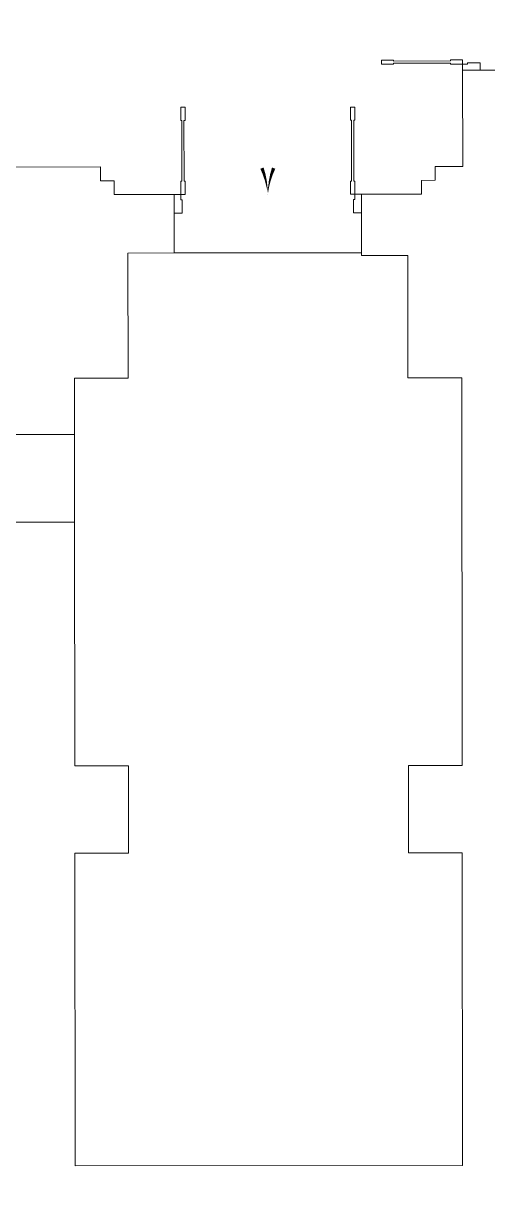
# Model space of a CAD drawing. Header units: millimetres. Extents: x 930469 to 1523124, y -120375 to 411163.
# Drawn here: x 1355051 to 1358767, y 120963 to 130308 of the extents above; entities that cross this region are included whole.
import ezdxf

# ---------------------------------------------------------------- set-up
doc = ezdxf.new("R2010")
doc.units = ezdxf.units.MM
doc.layers.get('0').update_dxf_attribs({"color": 8, "lineweight": 0})
for name, color, linetype, lineweight in [('Dia vat', 8, 'Continuous', 0), ('Xref Landscape 48lythuongkiet 2020 06 01$0$!Chen', 8, 'Continuous', 0), ('Xref Landscape 48lythuongkiet 2020 06 01$0$!Cua nhat', 8, 'Continuous', 0), ('Xref Landscape 48lythuongkiet 2020 06 01$0$HATCH', 8, 'Continuous', 0), ('Xref Landscape 48lythuongkiet 2020 06 01$0$MANH', 8, 'Continuous', 0), ('Xref Landscape 48lythuongkiet 2020 06 01$0$NETTHAY', 8, 'Continuous', 0)]:
    doc.layers.add(name, color=color, linetype=linetype, lineweight=lineweight)
pattern_1 = [(44.99999999999999, (-747057.9779961099, 478711.1090431203), (4.29101199017623e-14, 452.5483399593919), [960.0000000000038, -320.0000000000012]), (134.9999999999999, (-746831.7038279764, 478937.3832135201), (4.29101199017623e-14, 452.5483399593919), [959.9999999999974, -319.9999999999991])]

# ---------------------------------------------------------------- blocks, each defined once
blk = doc.blocks.new('Xref Landscape 48lythuongkiet 2020 06 01$0$45 LTK')
at = {"layer": 'Xref Landscape 48lythuongkiet 2020 06 01$0$HATCH'}
h = blk.add_hatch(dxfattribs=at)
h.set_pattern_fill('OPGACH04', color=256, scale=79.99999999999989, angle=-6.212020862233431e-17, style=0)
h.set_pattern_definition(pattern_1)
h.paths.add_polyline_path([(14930.00000095367, 30194.99999380118), (12580.00000250322, 30194.99999475386), (12580.00000047701, 28994.9999961835), (14930.0000005961, 28994.9999909387)])
h.paths.add_polyline_path([(12580.00000250322, 30194.99999475386), (11600.00000059605, 30194.99998855504), (11600.00000023865, 28995.00000095187), (12580.00000047701, 28994.9999961835)])
h.paths.add_polyline_path([(11600.00000059605, 30194.99998855504), (8830.000000596163, 30194.99999332341), (8830.00000000035, 28994.99999999866), (10792.99313855136, 28994.9999918929, -0.3117217144862865), (11190.75303947937, 28994.99999189284), (11600.00000023865, 28995.00000095187)])
h.paths.add_polyline_path([(8830.000000596163, 30194.99999332341), (3500.000000357686, 30194.99999189243), (3500.000002265093, 28994.99999999726), (6295.938522577402, 28994.99999284651, -0.3117217145123416), (6693.698421239329, 28994.99999284657), (8830.00000000035, 28994.99999999866)])
h.paths.add_polyline_path([(3500.000000357686, 30194.99999189243), (400.0000005959882, 30194.99999809172), (400.0000004774192, 28994.99999046238), (1847.816293597221, 28994.99999236787, -0.3117217144863974), (2245.576194405556, 28994.99999284657), (3500.000002265093, 28994.99999999726)])
h.paths.add_polyline_path([(400.0000005959882, 30194.99999809172), (-1949.999999642838, 30194.99999427702), (-1949.99999785464, 28994.99999284465), (400.0000004774192, 28994.99999046238)])
h.paths.add_polyline_path([(400.0000004774192, 28994.99999046238), (-1949.99999785464, 28994.99999284465), (-1949.999999999651, 27889.99999904545), (2.503860741853714e-06, 27889.99999999953), (1.191918272525072e-06, 28245.00000333652), (399.9999992846278, 28244.99999237247)])
h.paths.add_polyline_path([(1696.696244716528, 28706.99519205006, -0.2464251169533241), (1847.816293597221, 28994.99999236787), (400.0000004774192, 28994.99999046238), (399.9999992846278, 28244.99999237247), (1254.999999284628, 28244.99999761488), (2795.000001669396, 28244.99999237066), (3500.000001669221, 28244.99999284837), (3500.000002265093, 28994.99999999726), (2245.576194405556, 28994.99999284657, -0.2464251169533241), (2396.696243882296, 28706.99519204954, -1)])
h.paths.add_polyline_path([(6144.818470239697, 28706.99520206364, -0.2464251169407647), (6295.938522577402, 28994.99999284651), (3500.000002265093, 28994.99999999726), (3500.000001669221, 28244.99999284837), (5140.000000000466, 28245.0000009528), (7840.000000714965, 28244.99999236973), (8830.000000237837, 28244.99999237066), (8830.00000000035, 28994.99999999866), (6693.698421239329, 28994.99999284657, -0.2464251169406743), (6844.818472504267, 28706.99519777257, -1)])
h.paths.add_polyline_path([(10792.99313855136, 28994.9999918929), (8830.00000000035, 28994.99999999866), (8830.000000237837, 28244.99999237066), (10185.00000250374, 28245.0000009528), (11600.00000047672, 28244.99999332346), (11600.00000023865, 28995.00000095187), (11190.75303947937, 28994.99999189284, -0.2464251169533241), (11341.8730890752, 28706.99519252684, -1), (10641.87308883702, 28706.99519205192, -0.2464251169533241)])
h.paths.add_polyline_path([(14930.0000005961, 28994.9999909387), (12580.00000047701, 28994.9999961835), (12580.00000047707, 28245.00000476657), (12980.00000047701, 28244.9999923702), (12980.00000023865, 27889.99999523221), (14930.00000011886, 27889.9999952307)])
h.paths.add_polyline_path([(12580.00000047701, 28994.9999961835), (11600.00000023865, 28995.00000095187), (11600.00000047672, 28244.99999332346), (11725.00000047713, 28244.99999284651), (12580.00000047707, 28245.00000476657)])
h.paths.add_polyline_path([(14930.00000011886, 27889.9999952307), (12980.00000023865, 27889.99999523221), (12980.00000000017, 27149.99999284651), (14070.00000333827, 27150.0000004755), (14070.00000095344, 24769.99999284651), (12979.99999928498, 24769.99999856856), (12980.00000131154, 22944.99999332242), (13370.00000035751, 22944.99999427667), (16070.00000011933, 22945.00000619615), (16940.00000131159, 22944.99999046099), (16940.00000250374, 24904.99999332114), (14930.00000047713, 24904.99999093782)])
h.paths.add_polyline_path([(15372.04230046296, 23450.14188814076, -1), (14672.04230070132, 23450.1418929096, -1)], flags=16)
h.paths.add_polyline_path([(2.503860741853714e-06, 27889.99999999953), (-1949.999999999651, 27889.99999904545), (-1949.999998688698, 22445.0000042888), (-1499.999998330837, 22445.00000286015), (-1499.999999999767, 24514.99999284657), (-1279.999999880558, 24514.99999284663), (-1279.99999916536, 24294.99999761401), (-2.388842403888702e-07, 24294.99999570765), (2.381857484579086e-07, 26109.99999427708)])
h.paths.add_polyline_path([(-141.0754612683086, 25172.65819740016, -1), (-841.0754622216336, 25172.65818595613, -1)], flags=16)
h.paths.add_polyline_path([(-1499.999998330837, 22445.00000286015), (-1949.999998688698, 22445.0000042888), (-1950.000000118744, 19114.99999284651), (-1499.9999998805, 19114.99999570812)])
h.paths.add_polyline_path([(7.150811143219471e-07, 17234.99999999913), (-1279.999999523046, 17234.99999523256), (-1279.999998569023, 17014.99999475339), (-1499.999999523105, 17014.99999999907), (-1499.9999998805, 19114.99999570812), (-1950.000000118744, 19114.99999284651), (-1949.999996661849, 14145.0000004769), (5.959882400929928e-07, 14144.99999046326), (2.387096174061298e-07, 15282.49999141606)])
h.paths.add_polyline_path([(5.959882400929928e-07, 14144.99999046326), (-1949.999996661849, 14145.0000004769), (-1949.999999404303, 9174.999995230755), (-1499.999999164953, 9174.999992844649), (-1499.999998688581, 11274.99999332248), (-1280.000000238069, 11274.99999570858), (-1279.999999880558, 11054.99999475386), (-4.770699888467789e-07, 11054.99999999907), (8.343486115336418e-07, 13007.4999923688)])
h.paths.add_polyline_path([(-1499.999999164953, 9174.999992844649), (-1949.999999404303, 9174.999995230755), (-1950.000000595988, 5844.999993799254), (-1500.000000238419, 5844.999991892895)])
h.paths.add_polyline_path([(1.192092895507812e-07, 2134.999990939279), (7.153721526265144e-07, 3994.999993323465), (-1279.999998808024, 3994.999991892837), (-1279.999999880733, 3774.999993321137), (-1499.999999403779, 3774.999992845638), (-1500.000000238419, 5844.999991892895), (-1950.000000595988, 5844.999993799254), (-1949.999999046326, 354.9999923707219), (5.95638994127512e-07, 354.9999923706055)])
h.paths.add_polyline_path([(-841.0754617453204, 3104.999989985547, -1), (-141.0754615070764, 3104.99999284849, -1)], flags=16)
h.paths.add_polyline_path([(400.0000004763715, -4.769244696944952e-06), (-1.164153218269348e-10, -4.770176019519567e-06), (5.95638994127512e-07, 354.9999923706055), (-1949.999999046326, 354.9999923707219), (-1949.999998688581, -1950.00000429427), (400.0000010732911, -1950.000006674731)])
h.paths.add_polyline_path([(3500.000001549372, 9.89530235528946e-10), (2794.999998211919, -6.677466444671154e-06), (1255.000000238069, -4.769244696944952e-06), (400.0000004763715, -4.769244696944952e-06), (400.0000010732911, -1950.000006674731), (3500.000001550012, -1950.00000715343)])
h.paths.add_polyline_path([(8830.000000477303, -1.746229827404022e-09), (7840.000000238651, 1.90600985661149e-06), (5139.999999880325, -5.246023647487164e-06), (3500.000001549372, 9.89530235528946e-10), (3500.000001550012, -1950.00000715343), (8829.999999523396, -1950.000007630268)])
h.paths.add_polyline_path([(11600.00000238454, -9.554787538945675e-07), (10184.99999892723, -5.247944500297308e-06), (8830.000000477303, -1.746229827404022e-09), (8829.999999523396, -1950.000007630268), (11600.00000011944, -1950.000007153372)])
h.paths.add_polyline_path([(12580.00000119256, -4.769244696944952e-06), (11725.00000119186, -7.627473678439856e-06), (11600.00000238454, -9.554787538945675e-07), (11600.00000011944, -1950.000007153372), (12580.00000047631, -1950.000006201095)])
h.paths.add_polyline_path([(14845.00000154972, 354.9999928447651), (12980.00000047684, 354.999992368801), (12979.99999999965, 1.906475517898798e-06), (12580.00000119256, -4.769244696944952e-06), (12580.00000047631, -1950.000006201095), (14844.99999964226, -1950.00000524614)])
h.paths.add_polyline_path([(14845.00000047678, 3394.999992368801), (16940.00000154995, 3394.999993323465), (16940.00000131124, 4145.00000429072), (13589.99999988085, 4144.999993323407), (13590.00000119221, 5344.999999520485), (13370.00000047736, 5344.999996181636), (12980.00000023865, 5344.999997138104), (12980.00000143016, 3414.999992370198), (12979.99999856943, 1874.999993324338), (12980.00000047684, 354.999992368801), (14845.00000154972, 354.9999928447651)])
h.paths.add_polyline_path([(21095.00000000035, 5345.000005719252), (20479.99999999948, 5344.99999189243), (17779.99999904662, 5344.999993324338), (17120.00000035734, 5344.999992845638), (17120.0000005957, 4144.999990939221), (16940.00000131124, 4145.00000429072), (16940.00000154995, 3394.999993323465), (21095.00000047701, 3394.999990461452)])
h.paths.add_polyline_path([(25570.0000016687, 5344.999994753918), (24750.00000035763, 5345.000005720707), (22050.00000000035, 5344.999993801175), (21095.00000000035, 5345.000005719252), (21095.00000047701, 3394.999990461452), (25680.00000095391, 3394.99999952229), (25680.00000059628, 4144.999997614941), (25570.0000004769, 4144.999996184895)])
h.paths.add_polyline_path([(30700.00000238407, 5344.999993323872), (29099.99999940424, 5344.99999427615), (29100.00000047643, 4144.999998091778), (25680.00000059628, 4144.999997614941), (25680.00000095391, 3394.99999952229), (28750.00000059564, 3394.999993800244), (28749.99999976176, 354.999991892837), (30700.00000047701, 354.9999928465695)])
h.paths.add_polyline_path([(21095.00000095327, 24904.99999189377), (16940.00000250374, 24904.99999332114), (16940.00000131159, 22944.99999046099), (17780, 22945.00000143057), (20480.00000083406, 22944.99999332428), (21094.99999988079, 22944.9999999986)])
h.paths.add_polyline_path([(19484.81847107416, 23450.14188861754, -1), (18784.81847083545, 23450.14188909536, -1)], flags=16)
h.paths.add_polyline_path([(25680.0000007156, 24905.00000286015), (21095.00000095327, 24904.99999189377), (21094.99999988079, 22944.9999999986), (22050.00000035798, 22944.99999284657), (24750.00000023842, 22944.99999999767), (25680.00000154972, 22944.9999952307)])
h.paths.add_polyline_path([(23754.81847059721, 23450.14188861853, -1), (23054.81847107428, 23450.14189147862, -1)], flags=16)
h.paths.add_polyline_path([(28240.00000143045, 25844.99999856908), (29454.99999833142, 25844.99999809364), (29455.00000047707, 26264.99999284605), (29455.00000011886, 27805.00000619795), (29455.00000035722, 27889.99999284558), (27505.00000047736, 27889.99999380071), (27505.0000009535, 24904.99999141652), (25680.0000007156, 24905.00000286015), (25680.00000154972, 22944.9999952307), (26320.00000095356, 22945.00000429066), (29020.00000047637, 22944.99999618443), (29455.00000011857, 22944.9999928475), (29455.00000143069, 23464.99999856768), (28240.00000023789, 23465.00000238331)])
h.paths.add_polyline_path([(27464.71741199517, 23450.14189529332, -1), (26764.7174125911, 23450.14190006128, -1)], flags=16)
h.paths.add_polyline_path([(28661.58614349354, 27041.24147987232, -1), (29361.58614301635, 27041.24147987179, -1)], flags=16)
h.paths.add_polyline_path([(29455.0000007156, 28994.99999523174), (27505.00000047707, 28994.99998950778), (27505.00000047736, 27889.99999380071), (29455.00000035722, 27889.99999284558)])
h.paths.add_polyline_path([(29929.99999976187, 30594.99999570759), (29710.00000023859, 30594.99999332346), (29710.00000083464, 30814.99999284651), (30915.00000059622, 30814.99999046279), (30914.99999988085, 31264.99999570852), (27505.00000059628, 31264.99999761442), (27505.00000047707, 28994.99998950778), (29455.0000007156, 28994.99999523174), (29455.00000035728, 29314.99999475206), (29930.00000059605, 29314.99999952316)])
h.paths.add_polyline_path([(34490.00000047707, 31264.99999999913), (30914.99999988085, 31264.99999570852), (30915.00000059622, 30814.99999046279), (34490.00000166881, 30815.00000000105)])
h.paths.add_polyline_path([(38030.50000202621, 31264.99999379879), (34490.00000047707, 31264.99999999913), (34490.00000166881, 30815.00000000105), (35020.00000166916, 30814.99999236927), (35020.00000166864, 30594.99999570567), (34800.00000178826, 30594.99999284558), (34799.99999916553, 29315.00000095181), (35005.00000202691, 29314.99999809265), (36945.00000274181, 29314.99999380118), (38030.49999976193, 29315.00000238471)])
h.paths.add_polyline_path([(36325.00000047748, 29762.60852432164, -1), (35625.000002146, 29762.60852718266, -1)], flags=16)
h.paths.add_polyline_path([(41905.50000202638, 31264.99999713618), (38030.50000202621, 31264.99999379879), (38030.49999976193, 29315.00000238471), (38885.00000107248, 29314.9999971381), (40825.00000059587, 29314.9999928461), (41905.49999999965, 29314.99999284558)])
h.paths.add_polyline_path([(40205.00000119233, 29762.6085233675, -1), (39505.00000166899, 29762.6085281354, -1)], flags=16)
h.paths.add_polyline_path([(45235.000002146, 30594.99999999907), (45015.00000274181, 30595.00000095234), (45014.99999880791, 30814.99999523169), (45545.99999999985, 30814.99999284465), (45546.00000047634, 31264.99999427708), (41905.50000202638, 31264.99999713618), (41905.49999999965, 29314.99999284558), (42810.50000071537, 29315.00000047596), (44750.50000071537, 29315.0000004769), (45235.00000059622, 29314.99999189191)])
h.paths.add_polyline_path([(44130.4999995234, 29762.60852622852, -1), (43430.50000011869, 29762.60851955187, -1)], flags=16)
h.paths.add_polyline_path([(14762.27911913401, 23182.37451505475), (15270.61245393747, 23182.37450981047), (15270.6124547717, 23707.37451791769), (14762.27912068379, 23707.37451648526)], flags=24)
h.paths.add_polyline_path([(14115.21574497176, 26846.66666459758), (14115.21574437642, 27543.33332490735), (14445.21574425697, 27543.33333062945), (14445.21574378031, 26846.66666173848)], flags=24)
h.paths.add_polyline_path([(14115.21574389923, 25263.42857074551), (14115.21574413823, 25926.57143259107), (14445.21574437642, 25926.57142066961), (14445.21574437578, 25263.42857026967)], flags=24)
h.paths.add_polyline_path([(14115.215745211, 23646.6666607848), (14115.21574485267, 24343.33332633879), (14445.21574425645, 24343.33332586294), (14445.21574401855, 23646.66665887745)], flags=24)
h.paths.add_polyline_path([(-807.5289232730283, 24904.89080858143), (-176.6621401315788, 24904.89081382612), (-176.6621404882171, 25429.89080667455), (-807.5289241077844, 25429.89081430255)], flags=24)
h.paths.add_polyline_path([(-988.3333334920462, 16011.4755911823), (-291.6666654346045, 16011.47558355238), (-291.6666667458485, 15681.47557735123), (-988.3333327770815, 15681.47558069049)], flags=24)
h.paths.add_polyline_path([(-1671.285712718964, 15557.23439121159), (-1108.714284419955, 15557.23439168837), (-1108.714286684757, 15227.23439359479), (-1671.285712003941, 15227.23439979559)], flags=24)
h.paths.add_polyline_path([(-2006.285713433987, 16011.4755783063), (-1443.714285135386, 16011.47558498388), (-1443.714285612223, 15681.47558498388), (-2006.285713791498, 15681.4755773535)], flags=9)
edge = h.paths.add_edge_path(flags=24)
edge.add_line((-807.5289241074934, 2837.232612609456), (-176.6621404542043, 2837.232612838468))
edge.add_line((-176.6621408460196, 2837.232618807931), (-176.6621408345353, 3362.232618871583))
edge.add_line((-176.6621402507881, 3362.232617377827), (-807.5289239040771, 3362.232617148816))
edge.add_line((-807.5289245839231, 3362.232613562141), (-807.5289245954074, 2837.232613498489))
h.paths.add_polyline_path([(13731.82154953433, 684.9047546377988), (13731.82154965418, 1415.09523105534), (14061.8215497731, 1415.095239162561), (14061.82154977339, 684.9047551146941)], flags=24)
h.paths.add_polyline_path([(13731.82154905744, 3354.904755591473), (13731.82154917682, 4085.095231532177), (14061.82155108498, 4085.095230578561), (14061.82155060803, 3354.904758929333)], flags=24)
h.paths.add_polyline_path([(30643.714287162, 2584.964087008499), (31206.28571498423, 2584.964086054359), (31206.28571307618, 2254.96408653172), (30643.71428775782, 2254.964093684277)], flags=9)
h.paths.add_polyline_path([(18875.0552903412, 23182.37450885493), (19383.38862442994, 23182.37451648625), (19383.38862550282, 23707.37450933462), (18875.05529129488, 23707.37450981059)], flags=24)
h.paths.add_polyline_path([(23145.05529069906, 23182.3745222073), (23653.38862431049, 23182.37451553351), (23653.38862442964, 23707.3745193482), (23145.05529212911, 23707.37451171881)], flags=24)
h.paths.add_polyline_path([(26854.95423269266, 23182.37450981053), (27363.28756570804, 23182.37450933369), (27363.28756511235, 23707.37450981053), (26854.95423448097, 23707.37451124104)], flags=24)
h.paths.add_polyline_path([(28695.13268101227, 26773.47410106572), (29323.46601486165, 26773.47410106758), (29323.46601462382, 27298.47410821734), (28695.13268220471, 27298.47410440358)], flags=24)
h.paths.add_polyline_path([(27609.78425610036, 26846.66666125978), (27609.78425729263, 27543.33333158219), (27939.78425598191, 27543.33333730424), (27939.78425645822, 26846.66665935382)], flags=24)
h.paths.add_polyline_path([(27609.78425681568, 25263.42856359342), (27609.78425765072, 25926.57142829802), (27939.78425633925, 25926.57142162236), (27939.78425633954, 25263.42857169965)], flags=24)
h.paths.add_polyline_path([(27609.78425633861, 23646.66665935429), (27609.78425729298, 24343.33332681516), (27939.78425621986, 24343.33332967805), (27939.78425657738, 23646.66665935429)], flags=24)
h.paths.add_polyline_path([(35658.5465391872, 29494.84115314402), (36289.41332089895, 29494.84114122303), (36289.41332232929, 30019.84114313038), (35658.54653918755, 30019.84114074853)], flags=24)
h.paths.add_polyline_path([(39538.54653906845, 29494.84115219029), (40169.41332268709, 29494.84114169987), (40169.41332423658, 30019.84114837658), (39538.54653847183, 30019.84113693243)], flags=24)
h.paths.add_polyline_path([(43464.04653799522, 29494.84114074713), (44094.91332232923, 29494.84114026796), (44094.91332256841, 30019.84115266806), (43464.04653859162, 30019.84114456089)], flags=24)
h = blk.add_hatch(dxfattribs=at)
h.set_pattern_fill('OPGACH04', color=256, scale=79.99999999999989, angle=-6.212020862233431e-17, style=0)
h.set_pattern_definition(pattern_1)
h.paths.add_polyline_path([(30645.21717822517, -3620.764974119083), (30700.00000047695, -3652.393849852378), (30700.00000047701, 354.9999928465695), (28749.99999976176, 354.999991892837), (28749.99999892712, -12485.0000000018), (30915.00000095356, -12485.0000081071), (30915.00000059622, -10534.9999985699), (30645.21717798733, -10535.00000572292)])
h.paths.add_polyline_path([(34490.00000083447, -10535.00000715349), (30915.00000059622, -10534.9999985699), (30915.00000095356, -12485.0000081071), (34490.00000262284, -12485.00000715337)])
h.paths.add_polyline_path([(38030.50000309979, -11735.00000333972), (36400.00000047695, -11735.00000572199), (36400.00000035798, -10535.00000667659), (34490.00000083447, -10535.00000715349), (34489.99999976181, -13685.00000000087), (38030.50000035716, -13684.99999380199)])
h.paths.add_polyline_path([(41905.50000059587, -11734.9999995231), (38030.50000309979, -11735.00000333972), (38030.50000035716, -13684.99999380199), (41905.50000143005, -13685.00000953709)])
h.paths.add_polyline_path([(45546.00000071511, -10534.9999947566), (43600.000001073, -10535.0000076298), (43599.99999976211, -11734.99999809399), (41905.50000059587, -11734.9999995231), (41905.50000143005, -13685.00000953709), (45546.0000008347, -13685.00000762934)])
h.paths.add_polyline_path([(49178.19607818144, -10535.00000763027), (45546.00000071511, -10534.9999947566), (45545.99999976193, -12485.00000524515), (49178.11417269739, -12484.99999952497)])
h.paths.add_polyline_path([(51249.99999928486, 354.9999990459182), (49300.00000095391, 354.9999938002438), (49299.99999892697, -3652.393845083134), (49354.78282320462, -3620.764973641315), (49354.7828224898, -10535.00000715296), (49178.19607818144, -10535.00000763027), (49178.11417269739, -12484.99999952497), (51250.00000286088, -12485.00000047771)])
h.paths.add_polyline_path([(51250.00000047678, 3394.99999952229), (54435.00000190755, 3394.999999044521), (54435.00000083444, 4145.000000475906), (50899.99999833104, 4144.999991892837), (50900.00000047692, 5345.000001906417), (49300.00000107309, 5344.999999999069), (49300.00000095391, 354.9999938002438), (51249.99999928486, 354.9999990459182)])
h.paths.add_polyline_path([(58865.00000071546, 5344.999998091778), (57984.99999856905, 5345.000002859684), (55285.00000238395, 5344.999990937358), (54434.99999999985, 5344.999995229824), (54435.00000190755, 3394.999999044521), (58864.99999904653, 3395.000000475033)])
h.paths.add_polyline_path([(63235.00000047704, 5344.999999999127), (62254.99999999971, 5344.999993802165), (59555.00000071526, 5344.999992844707), (58865.00000071546, 5344.999998091778), (58864.99999904653, 3395.000000475033), (63234.99999988088, 3394.999994753918)])
h.paths.add_polyline_path([(67105.00000059602, 5344.999991891964), (66525.00000309927, 5345.000001429638), (63825.00000143092, 5344.999993801175), (63235.00000047704, 5344.999999999127), (63234.99999988088, 3394.999994753918), (65155.00000238413, 3394.999997614475), (65154.99999976152, 354.9999966594041), (67105.00000095373, 354.9999980899156), (67105.00000155001, 1874.999998089857), (67105.0000005961, 3414.999992368801)])
h.paths.add_polyline_path([(68485.00000023821, -4.656612873077393e-10), (68359.99999928538, -6.678455974906683e-06), (67105.00000166925, -7.62939453125e-06), (67105.00000095373, 354.9999980899156), (65154.99999976152, 354.9999966594041), (65155.0000004771, -1950.000000001281), (68485.00000059634, -1950.000003338733)])
h.paths.add_polyline_path([(71254.99999999945, -7.153896149247885e-06), (69900.0000014308, -7.630267646163702e-06), (68485.00000023821, -4.656612873077393e-10), (68485.00000059634, -1950.000003338733), (71255.00000023833, -1949.999999049003)])
h.paths.add_polyline_path([(76585.00000071511, -2.863758709281683e-06), (74944.99999952334, -5.723792128264904e-06), (72245.0000016684, -8.107104804366827e-06), (71254.99999999945, -7.153896149247885e-06), (71255.00000023833, -1949.999999049003), (76585.00000000041, -1949.999992847384)])
h.paths.add_polyline_path([(79685.0000005961, -8.106173481792212e-06), (78830.00000035777, -5.723850335925817e-06), (77290.00000226503, -7.153430487960577e-06), (76585.00000071511, -2.863758709281683e-06), (76585.00000000041, -1949.999992847384), (79685.00000047637, -1949.999998093059)])
h.paths.add_polyline_path([(82035.00000095373, 354.9999928465695), (80085.00000166864, 355.000000475964), (80085.00000059587, -1.001352211460471e-05), (79685.0000005961, -8.106173481792212e-06), (79685.00000047637, -1949.999998093059), (82034.99999904638, -1950.000007154304)])
h.paths.add_polyline_path([(82035.00000047655, 5844.999994753511), (81585.0000007152, 5844.999992846628), (81585.00000095376, 3774.999992844765), (81365.00000226477, 3774.999992370664), (81365.00000047684, 3994.999993323348), (80085.0000025031, 3994.999991892953), (80085.00000059619, 2134.99999284657), (80085.00000166864, 355.000000475964), (82035.00000095373, 354.9999928465695)])
h.paths.add_polyline_path([(80183.42860436445, 3104.999998569605, -1), (80883.42860519877, 3104.99998951063, -1)], flags=16)
h.paths.add_polyline_path([(82035.00000190717, 9174.99999284657), (81585.0000023839, 9174.999992369674), (81585.0000007152, 5844.999992846628), (82035.00000047655, 5844.999994753511)])
h.paths.add_polyline_path([(82034.9999995229, 14145.00000142964), (80084.99999976132, 14144.99999999913), (80085.00000011874, 13007.49999952037), (80084.99999868809, 11055), (81364.99999952345, 11054.99999236967), (81364.99999988114, 11275.00000238331), (81585.00000059546, 11274.99999999907), (81585.0000023839, 9174.999992369674), (82035.00000190717, 9174.99999284657)])
h.paths.add_polyline_path([(82035.00000047713, 19114.99999046233), (81585.00000023827, 19114.99999713717), (81584.99999916521, 17014.99999332346), (81365.00000143016, 17014.99999475479), (81365.00000262287, 17234.99999380024), (80085.0000019068, 17235.00000190648), (80084.99999940372, 15282.49999475211), (80084.99999976132, 14144.99999999913), (82034.9999995229, 14145.00000142964)])
h.paths.add_polyline_path([(82035.00000274193, 22444.99999570753), (81585.00000238416, 22444.99999713805), (81585.00000023827, 19114.99999713717), (82035.00000047713, 19114.99999046233)])
h.paths.add_polyline_path([(82035.00000047658, 27889.999994752), (80085.00000035734, 27889.99999332428), (80085.00000000026, 26109.99999999814), (80085.00000107259, 24294.99999332154), (81365.00000047727, 24294.99999332434), (81365.0000009537, 24514.99999379931), (81585.0000005961, 24515.00000142964), (81585.00000238416, 22444.99999713805), (82035.00000274193, 22444.99999570753)])
h.paths.add_polyline_path([(80889.35903334562, 25172.65819787892, -1), (80189.35903251162, 25172.65818691166, -1)], flags=16)
h.paths.add_polyline_path([(82034.99999988088, 28994.99999284936), (79684.99999904624, 28994.99999141518), (79684.9999998807, 28244.999991416), (80085.00000023856, 28244.99999475392), (80085.00000035734, 27889.99999332428), (82035.00000047658, 27889.999994752)])
h.paths.add_polyline_path([(82035.00000035783, 30194.999991416), (79685.00000047678, 30195.00000190648), (79684.99999904624, 28994.99999141518), (82034.99999988088, 28994.99999284936)])
h.paths.add_polyline_path([(79685.00000047678, 30195.00000190648), (76585.00000226515, 30194.99999999866), (76584.99999964243, 28994.99999904545), (77979.57641458468, 28994.99999284471, -0.3117217144863974), (78377.33631551237, 28994.99999189103), (79684.99999904624, 28994.99999141518)])
h.paths.add_polyline_path([(79684.99999904624, 28994.99999141518), (78377.33631551237, 28994.99999189103, -0.2464251169534145), (78528.45636487048, 28706.99520111002, -1), (77828.45636689704, 28706.99519252684, -0.2464251169533241), (77979.57641458468, 28994.99999284471), (76584.99999964243, 28994.99999904545), (76585.00000023816, 28244.99999141699), (77290.00000000026, 28244.99999999913), (78829.99999976138, 28244.99999427801), (79684.9999998807, 28244.999991416)])
h.paths.add_polyline_path([(76585.00000226515, 30194.99999999866), (71255.00000083458, 30195.00000095187), (71255.00000262275, 28994.99999236973), (73400.93852102739, 28994.99999284564, -0.3117217145117872), (73798.69842135874, 28994.99999952223), (76584.99999964243, 28994.99999904545)])
h.paths.add_polyline_path([(76584.99999964243, 28994.99999904545), (73798.69842135874, 28994.99999952223, -0.2464251169410799), (73949.81847155085, 28706.99519872578, -1), (73249.81847083603, 28706.9951915741, -0.2464251169409896), (73400.93852102739, 28994.99999284564), (71255.00000262275, 28994.99999236973), (71255.00000083426, 28244.99999999866), (72245.00000083461, 28244.99999952182), (74945.0000010728, 28244.99999904359), (76585.00000023816, 28244.99999141699)])
h.paths.add_polyline_path([(71255.00000083458, 30195.00000095187), (68484.99999988059, 30194.99999570852), (68485.0000007152, 28995.0000004769), (69049.57641518154, 28994.99999427708, -0.3117217144605641), (69447.33631753936, 28995.00000095234), (71255.00000262275, 28994.99999236973)])
h.paths.add_polyline_path([(71255.00000262275, 28994.99999236973), (69447.33631753936, 28995.00000095234, -0.2464251169658394), (69598.45636725405, 28706.99519872526, -1), (68898.45636379701, 28706.99519157136, -0.2464251169657491), (69049.57641518154, 28994.99999427708), (68485.0000007152, 28995.0000004769), (68485.0000015496, 28245.00000143057), (69900.00000107317, 28244.99999904545), (71255.00000083426, 28244.99999999866)])
h.paths.add_polyline_path([(68484.99999988059, 30194.99999570852), (65154.99999988038, 30194.99999999913), (65155.00000083432, 28994.99999380024), (68485.0000007152, 28995.0000004769)])
h.paths.add_polyline_path([(68485.0000007152, 28995.0000004769), (65155.00000083432, 28994.99999380024), (65155.00000059622, 27890.00000047637), (67105.00000143072, 27889.99999189097), (67105.00000023856, 28244.99999189284), (68360.00000202685, 28244.99999284651), (68485.0000015496, 28245.00000143057)])
h.paths.add_polyline_path([(67105.0000022653, 24769.99999475392), (66015.00000000067, 24769.99999523076), (66015.00000035798, 27149.99999475339), (67105.0000013116, 27149.99999332434), (67105.00000143072, 27889.99999189097), (65155.00000059622, 27890.00000047637), (65155.00000011903, 24904.99999427708), (63235.00000047716, 24904.99999999913), (63235.00000071546, 22944.99999332341), (63824.99999928495, 22944.99999236967), (66525.00000047643, 22945.00000047596), (67105.00000107309, 22944.99999284605)])
h.paths.add_polyline_path([(65529.81847059759, 23450.141888618, -1), (64829.81847095449, 23450.14189100178, -1)], flags=16)
h.paths.add_polyline_path([(63235.00000047716, 24904.99999999913), (58864.99999964269, 24905.00000429066), (58865.00000250337, 22944.9999961853), (59555.00000035783, 22945.00000095181), (62255.00000035772, 22944.99999332341), (63235.00000071546, 22944.99999332341)])
h.paths.add_polyline_path([(61259.81847119387, 23450.14188861853, -1), (60559.81847083609, 23450.14188909443, -1)], flags=16)
h.paths.add_polyline_path([(58864.99999964269, 24905.00000429066), (54435.00000143037, 24904.99999141699), (54435.00000059613, 22944.99999284564), (55284.99999928489, 22944.99999475345), (57984.99999988053, 22944.99999999726), (58865.00000250337, 22944.9999961853)])
h.paths.add_polyline_path([(56989.81847023984, 23450.14188718621, -1), (56289.81847131252, 23450.14189052314, -1)], flags=16)
h.paths.add_polyline_path([(54435.00000143037, 24904.99999141699), (52530.00000000017, 24904.99999475392), (52529.99999916559, 27890.00000572018), (50579.99999952267, 27890.00000047591), (50579.99999868849, 27804.9999928461), (50579.99999988099, 26264.99999999726), (50580.00000143045, 25844.99999618263), (51795.00000000032, 25844.99999284651), (51795.00000119206, 23464.99999284657), (50580.00000047669, 23464.99999141792), (50579.99999892685, 22944.99999999913), (51015.00000035783, 22944.99999809172), (53715.00000083432, 22944.99999236927), (54435.00000059613, 22944.99999284564)])
h.paths.add_polyline_path([(52719.81846976303, 23450.1419014922, -1), (52019.81847059712, 23450.14188957133, -1)], flags=16)
h.paths.add_polyline_path([(50693.92216193685, 27041.24148130516, -1), (51393.9221622948, 27041.24149083998, -1)], flags=16)
h.paths.add_polyline_path([(52530.00000000012, 28994.99999332253), (50579.99999976176, 28994.99999379937), (50579.99999952267, 27890.00000047591), (52529.99999916559, 27890.00000572018)])
h.paths.add_polyline_path([(52530.00000095362, 31264.99999713904), (49179.95178115397, 31264.9999966608), (49179.93287861333, 30814.99999380019), (50325.0000001193, 30814.99999761395), (50325.00000178843, 30594.9999999982), (50105.00000107274, 30595.00000095187), (50105.00000131139, 29315.00000190455), (50580.00000011918, 29314.99999236787), (50579.99999976176, 28994.99999379937), (52530.00000000012, 28994.99999332253)])
h.paths.add_polyline_path([(49179.95178115397, 31264.9999966608), (45546.00000047634, 31264.99999427708), (45545.99999999985, 30814.99999284465), (49179.93287861333, 30814.99999380019)])
h.paths.add_polyline_path([(48793.71428620804, 2584.964098452649), (49356.28571629507, 2584.964091300091), (49356.28571438752, 2254.964087008557), (48793.71428620836, 2254.964087485452)], flags=9)
h.paths.add_polyline_path([(80216.97514414781, 2837.232620714814), (80847.84192573998, 2837.23261117941), (80847.84192574042, 3362.232615470013), (80216.97514307499, 3362.232615945453)], flags=24)
h.paths.add_polyline_path([(80222.90556967189, 24904.89080715273), (80853.77235364923, 24904.89081477845), (80853.77235400624, 25429.89080381306), (80222.90556943428, 25429.89081430255)], flags=24)
h.paths.add_polyline_path([(64920.05529081795, 23182.37452173146), (65428.38862371453, 23182.37451505481), (65428.38862419114, 23707.37451743992), (64920.05529200996, 23707.37451124104)], flags=24)
h.paths.add_polyline_path([(60650.05529165297, 23182.37450933416), (61158.38862168809, 23182.37451743992), (61158.38862502589, 23707.37450933375), (60650.05529117581, 23707.37451982312)], flags=24)
h.paths.add_polyline_path([(56380.05529057977, 23182.37451887131), (56888.38862383409, 23182.37451219565), (56888.3886252644, 23707.37451839499), (56380.05529046076, 23707.37451696303)], flags=24)
h.paths.add_polyline_path([(52110.0552914142, 23182.37450838095), (52618.38862276048, 23182.37451648724), (52618.38862419137, 23707.37450885499), (52110.05529129488, 23707.37451696309)], flags=24)
h.paths.add_polyline_path([(50727.46869957476, 26773.47410106525), (51355.80203330479, 26773.47410583362), (51355.8020331859, 27298.47410154255), (50727.4686996933, 27298.47410821822)], flags=24)
h = blk.add_hatch(dxfattribs=at)
h.set_pattern_fill('LATSAN09', color=256, scale=99.9999999999996, angle=-6.212020862233431e-17, style=0)
h.set_pattern_definition([(359.9999999999999, (-747057.9779961099, 478711.1090431203), (3.699263118051022e-13, 599.9999999999994), []), (90, (-747057.9779961099, 478711.1090431203), (-599.9999999999994, 3.699263118051022e-13), [])])
h.paths.add_polyline_path([(400.0000017876737, -4064.62283134734), (-34.99999916623347, -3956.864024162234), (-34.99999916541856, -2200.00000667799), (-2199.999999880674, -2200.000010013522), (-2199.999997854, -5279.341140271106), (400.0000002384768, -5923.416790963092)])
h.paths.add_polyline_path([(3500.000000238419, -4832.559192658809), (400.0000017876737, -4064.62283134734), (400.0000002384768, -5923.416790963092), (3500.000002027082, -6691.353160857165)])
h.paths.add_polyline_path([(8830.000000000175, -6152.914296152012), (3500.000000238419, -4832.559192658809), (3500.000002027082, -6691.353160857165), (8829.999999999709, -8011.708255290927)])
h.paths.add_polyline_path([(11600.00000143063, -6839.10259342374), (8830.000000000175, -6152.914296152012), (8829.999999999709, -8011.708255290927), (11600.0000014308, -8697.89655208675)])
h.paths.add_polyline_path([(12580.00000047695, -7081.869562148931), (11600.00000143063, -6839.10259342374), (11600.0000014308, -8697.89655208675), (12580.00000047643, -8940.663531304279)])
h.paths.add_polyline_path([(16939.99999988102, 354.9999933234067), (15095.00000047643, 355.0000009528012), (15095.00000059564, -6554.736118794826, -0.487264403048862), (13978.59191536839, -7428.330721856037), (12580.00000047695, -7081.869562148931), (12580.00000047643, -8940.663531304279), (16940.0000004773, -10020.72886562621)])
h.paths.add_polyline_path([(16940.00000107271, 3144.999994277081), (15094.99999964243, 3145.000000475964), (15095.00000047643, 355.0000009528012), (16939.99999988102, 354.9999933234067)])
h.paths.add_polyline_path([(21095.00000059628, 3144.99999284657), (16940.00000107271, 3144.999994277081), (16939.99999988102, 354.9999933234067), (21095.00000214635, 354.9999952307553)])
h.paths.add_polyline_path([(21095.00000214635, 354.9999952307553), (16939.99999988102, 354.9999933234067), (16940.0000004773, -10020.72886562621), (20843.63751792879, -10987.74343538459), (20817.18764114351, -11094.51611709682), (21095.000000239, -11163.33617734903), (21095.00000083511, -5797.275034428516), (20393.63751876308, -6498.637526036182), (17895.00000262307, -6498.637523174169), (16995.00000143092, -5598.637523651007), (16995.00000011944, -3100.000007630268), (17895.00000119186, -2200.000000000815), (20393.63751935976, -2200.000001431385), (21094.99999988097, -2901.362491131644)])
h.paths.add_polyline_path([(25680.00000107323, 355.0000057211728), (21095.00000214635, 354.9999952307553), (21094.99999988097, -2901.362491131644), (21293.63751649845, -3100.000006674672), (21293.63751804829, -5598.637517929426), (21095.00000083511, -5797.275034428516), (21095.000000239, -11163.33617734903), (25680.0000004769, -12299.13883447548)])
h.paths.add_polyline_path([(25679.99999999953, 3144.99999284657), (21095.00000059628, 3144.99999284657), (21095.00000214635, 354.9999952307553), (25680.00000107323, 355.0000057211728)])
h.paths.add_polyline_path([(28500.00000238378, 3145.000003812893), (25679.99999999953, 3144.99999284657), (25680.00000107323, 355.0000057211728), (28499.99999988091, 354.9999980926514)])
h.paths.add_polyline_path([(28499.99999988091, 354.9999980926514), (25680.00000107323, 355.0000057211728), (25680.0000004769, -12299.13883447548), (28500.00000000012, -12997.71320247644)])
h.paths.add_polyline_path([(54434.9999997612, 354.999993324338), (51500.00000000009, 354.9999909401522), (51500.00000035774, -12997.71320200054), (54435.00000154958, -12270.65087413881)])
h.paths.add_polyline_path([(54435.00000095411, 3144.999990936893), (51499.99999988073, 3144.999999999069), (51500.00000000009, 354.9999909401522), (54434.9999997612, 354.999993324338)])
h.paths.add_polyline_path([(58865.00000083499, 3145.000000476895), (54435.00000095411, 3144.999990936893), (54434.9999997612, 354.999993324338), (58865.00000047692, 354.9999999991269)])
h.paths.add_polyline_path([(58706.36248397848, -3100.000005247013), (58865.00000035806, -2941.362488271145), (58865.00000047692, 354.9999999991269), (54434.9999997612, 354.999993324338), (54435.00000154958, -12270.65087413881), (58865.0000027421, -11173.24504089344), (58865.00000011871, -5757.275041581597), (58706.36248290545, -5598.637516977673)])
h.paths.add_polyline_path([(63235.00000071546, 3145.000002858753), (58865.00000083499, 3145.000000476895), (58865.00000047692, 354.9999999991269), (63235.00000047646, 354.9999914151267)])
h.paths.add_polyline_path([(63235.00000047646, 354.9999914151267), (58865.00000047692, 354.9999999991269), (58865.00000035806, -2941.362488271145), (59606.36248397848, -2200.000006676535), (62105.00000059634, -2200.000005244685), (63005.00000059567, -3100.000000000873), (63005.00000035804, -5598.63752555981), (62105.00000083432, -6498.637509823719), (59606.36248481297, -6498.637521744648), (58865.00000011871, -5757.275041581597), (58865.0000027421, -11173.24504089344), (59182.81236028683, -11094.51611614309), (59156.36248350103, -10987.74342918431), (63234.99999904653, -9977.377613069373)])
h.paths.add_polyline_path([(68485.0000021453, -6818.046268940845), (66021.40808582294, -7428.330725672131, -0.4872644030488623), (64905.00000047704, -6554.73611211864), (64905.00000035745, 354.9999999991269), (63235.00000047646, 354.9999914151267), (63234.99999904653, -9977.377613069373), (68485.00000214545, -8676.840226175147)])
h.paths.add_polyline_path([(64905.00000000032, 3144.999993323814), (63235.00000071546, 3145.000002858753), (63235.00000047646, 354.9999914151267), (64905.00000035745, 354.9999999991269)])
h.paths.add_polyline_path([(71255.00000047687, -6131.857972624653), (68485.0000021453, -6818.046268940845), (68485.00000214545, -8676.840226175147), (71255.00000047724, -7990.651929377578)])
h.paths.add_polyline_path([(76585.00000250342, -4811.502879622334), (71255.00000047687, -6131.857972624653), (71255.00000047724, -7990.651929377578), (76585.00000059587, -6670.296838761191)])
h.paths.add_polyline_path([(79685.00000023853, -4043.566519263142), (76585.00000250342, -4811.502879622334), (76585.00000059587, -6670.296838761191), (79190.19918501363, -6024.933230877854), (79684.99999856937, -5654.725269318966)])
h.paths.add_polyline_path([(82284.9999985692, -2200.000009538082), (80035.00000083444, -2200.000007629336), (80035.0000002379, -3956.864021303132), (79685.00000023853, -4043.566519263142), (79684.99999856937, -5654.725269318966), (82285.00000047652, -3709.41586160654)])
h.paths.add_polyline_path([(19164.02641022211, -7225.799880027713), (20680.69307720708, -7225.799881461018), (20680.69307696831, -6618.65701103484), (19164.02641165286, -6618.657022000174)], flags=24)
h.paths.add_polyline_path([(59258.59263944603, -7225.799876691308), (60775.259304643, -7225.799876690784), (60775.25930440435, -6618.657023907523), (59258.59263694342, -6618.657021048421)], flags=24)
at = {"layer": 'Xref Landscape 48lythuongkiet 2020 06 01$0$!Chen'}
for points in [[(48664.99999988053, 7481.418991087994, 25.99999999999401, 0, -0.07793016008495122), (48860.00000178773, 7524.999992847035, 0, 0, 0.3987163795106332), (48210.00000107251, 6907.500001429638, 0, 0, 0.4142135623730951)], [(47253.30607080445, 6043.928571222874, 27.85714285713637, 0, -0.07793016008495122), (47300.0000008347, 5835.000000952801, 0, 0, 0.3987163795106332), (46638.39285767119, 6531.428567883617, 0, 0, 0.4142135623730951)], [(47346.69393098328, 6043.928565024398, 27.85714285713637, 0, 0.07793016008495122), (47300.0000008347, 5835.000000952801, 0, 0, -0.3987163795106332), (47961.60714507109, 6531.428563592548, 0, 0, -0.4142135623730951)]]:
    blk.add_lwpolyline(points, format="xyseb", dxfattribs=at)
at = {"layer": 'Xref Landscape 48lythuongkiet 2020 06 01$0$!Cua nhat'}
blk.add_line((46550.00000047695, 5684.999996661267), (46550.00000154978, 5834.999998569547), dxfattribs=at)
for points in [[(48210.00000107251, 6907.500001429638), (48307.50000071546, 6907.500000475964), (48307.5000011923, 6899.374994753918), (48762.49999940381, 6899.375001907349), (48762.50000071566, 6907.499992846628), (48860.00000000012, 6907.499991416116), (48860.0000026229, 6874.999999999127), (48762.50000059637, 6875.000006674381), (48762.49999988076, 6883.12499284657), (48307.50000083409, 6883.125000474101), (48307.49999988088, 6874.999991414195), (48210.00000059613, 6874.999993321602)], [(48860.0000007152, 6824.999990940094), (49000.00000071499, 6824.999999522755), (49000.00000107283, 6884.999991414195), (48900.00000047719, 6884.999993323407), (48900.00000035748, 6874.999994753045), (48860.0000026229, 6874.999999999127)], [(46638.39285767119, 6531.428567883617), (46638.39285886317, 6426.964283465466), (46629.68750047678, 6426.964278697094), (46629.68750047695, 5939.464286324161), (46638.39285719357, 5939.464280603512), (46638.39285743187, 5834.999994753918), (46603.57142782258, 5834.99999570573), (46603.57142889468, 5939.464286325558), (46612.27678644701, 5939.464280127606), (46612.27678597003, 6426.964283465408), (46603.57142937204, 6426.96427869756), (46603.57142913301, 6531.42856407084)], [(47961.60714507109, 6531.428563592548), (47961.60714399829, 6426.964278697153), (47970.31249988108, 6426.964282989094), (47970.31250166934, 5939.46428108227), (47961.60714352172, 5939.464280605374), (47961.60714340195, 5834.999997138104), (47996.42857193979, 5834.999990940618), (47996.42857122407, 5939.46428108128), (47987.72321581803, 5939.464280603977), (47987.72321414933, 6426.964278697036), (47996.42857122418, 6426.964278220257), (47996.42857038949, 6531.428565025388)], [(46550.00000154978, 5834.999998569547), (46550.00000047695, 5684.999996661267), (46614.28571474584, 5684.999999045394), (46614.28571617635, 5792.142849445867), (46603.57142913312, 5792.142849922297), (46603.57142782258, 5834.99999570573)], [(48050.00000107285, 5835.000000475964), (48050.00000011944, 5684.99999093829), (47985.71428644645, 5684.999999999127), (47985.71428620827, 5792.142858980282), (47996.42857229669, 5792.142850875971), (47996.42857193979, 5834.999990940618)]]:
    blk.add_lwpolyline(points, close=True, dxfattribs=at)
at = {"layer": 'Xref Landscape 48lythuongkiet 2020 06 01$0$MANH'}
blk.add_line((46550.00000047716, 5365.999994754849), (48050.00000035748, 5365.999994754849), dxfattribs=at)
at = {"layer": 'Xref Landscape 48lythuongkiet 2020 06 01$0$NETTHAY'}
for p, q in [((48860.0000007152, 6824.999990940094), (49300.00000119221, 6824.999995229766)), ((48860.00000000009, 6054.999991417921), (48860.0000007152, 6824.999990940094)), ((44790.0000002383, 6054.999999998719), (45959.99999988053, 6054.99999904359)), ((44790.0000002383, 6054.999999998719), (45959.99999988053, 6054.99999904359)), ((45960.00000059613, 5945.000001904147), (45959.99999988053, 6054.99999904359)), ((45960.00000059613, 5945.000001904147), (45959.99999988053, 6054.99999904359)), ((48860.00000000009, 6054.999991417921), (48640.00000071546, 6054.999999523687)), ((48639.99999916562, 5945.000002382847), (48640.00000071546, 6054.999999523687)), ((46069.99999964188, 5944.999999999127), (45960.00000059613, 5945.000001904147)), ((46069.99999964188, 5944.999999999127), (45960.00000059613, 5945.000001904147)), ((46070.00000023839, 5835.000000000058), (46069.99999964188, 5944.999999999127)), ((46070.00000023839, 5835.000000000058), (46069.99999964188, 5944.999999999127)), ((48529.99999988065, 5944.999993799313), (48639.99999916562, 5945.000002382847)), ((48530.00000035757, 5834.999992369267), (48529.99999988065, 5944.999993799313)), ((46180.00000071523, 5834.999990463315), (46070.00000023839, 5835.000000000058)), ((46180.00000071523, 5834.999990463315), (46070.00000023839, 5835.000000000058)), ((46550.00000154978, 5834.999998569547), (46070.00000023839, 5835.000000000058)), ((46550.00000047716, 5365.999994754849), (46550.00000154978, 5834.999998569547)), ((48050.00000107285, 5835.000000475964), (48530.00000023859, 5834.999992369732)), ((48050.00000083432, 5344.999994753918), (48050.00000107285, 5835.000000475964)), ((48420.00000011886, 5834.99999284657), (48530.00000035757, 5834.999992369267)), ((46180.00000035745, 4364.999997614941), (46180.00000047724, 5365.999991416058)), ((46180.00000047724, 5365.999991416058), (46550.00000047716, 5365.999994754849)), ((48050.00000083432, 5344.999994753918), (48419.99999976144, 5344.999993800244)), ((48420.00000023906, 4364.999999999127), (48419.99999976144, 5344.999993800244)), ((45750.00000059637, 4364.999999998661), (46180.00000035745, 4364.999997614941)), ((45750.00000226527, 3914.999995705788), (45750.00000059637, 4364.999999998661)), ((48850.00000023871, 4364.999996660743), (48420.00000023906, 4364.999999999127)), ((48850.00000011927, 1264.999993326142), (48850.00000023871, 4364.999996660743)), ((45000.00000107352, 3915.000004290603), (45750.00000226527, 3914.999995705788)), ((45750.00000119215, 3214.999992370198), (45750.00000226527, 3914.999995705788)), ((44999.99999964272, 3214.999991892895), (45750.00000119215, 3214.999992370198)), ((45750.00000047643, 1264.999994753918), (45750.00000119215, 3214.999992370198)), ((45750.00000047643, 1264.999994753918), (46180.00000023836, 1264.999992367812)), ((45750.00000047643, 1264.999994753918), (46180.00000023836, 1264.999992367812)), ((46180.00000023836, 1264.999992367812), (46180.00000154981, 564.999991416058)), ((46180.00000023836, 1264.999992367812), (46180.00000154981, 564.999991416058)), ((46180.00000023836, 1264.999992367812), (46180.00000154981, 564.999991416058)), ((48850.00000011927, 1264.999993326142), (48420.00000214562, 1264.99999284657)), ((48420.00000214562, 1264.99999284657), (48420.00000011906, 564.9999990459182)), ((48850.00000011927, 1264.999993326142), (48420.00000214562, 1264.99999284657)), ((48420.00000214562, 1264.99999284657), (48420.00000011906, 564.9999990459182)), ((45750.00000047716, 564.9999947529868), (46180.00000154981, 564.999991416058)), ((45750.00000047716, 564.9999947529868), (46180.00000154981, 564.999991416058)), ((45750.00000131092, -1935.000008105184), (45750.00000047716, 564.9999947529868)), ((48850.00000000029, 564.9999957076507), (48420.00000011906, 564.9999990459182)), ((48850.00000000029, 564.9999957076507), (48420.00000011906, 564.9999990459182)), ((48850.00000047678, -1934.99999857042), (48850.00000000029, 564.9999957076507)), ((48850.00000047678, -1934.99999857042), (45750.00000131092, -1935.000008105184))]:
    blk.add_line(p, q, dxfattribs=at)
blk = doc.blocks.new('A$Ca17935cf')
at = {"rotation": 0.06106569006640072}
blk.add_blockref('Xref Landscape 48lythuongkiet 2020 06 01$0$45 LTK', (7678.847527390448, 33211.828152295), dxfattribs=at)

msp = doc.modelspace()

# ---------------------------------------------------------------- block references
at = {"layer": 'Dia vat'}
msp.add_blockref('A$Ca17935cf', (1302034.752133244, 89843.80650514862), dxfattribs=at)

doc.saveas('drawing.dxf')
